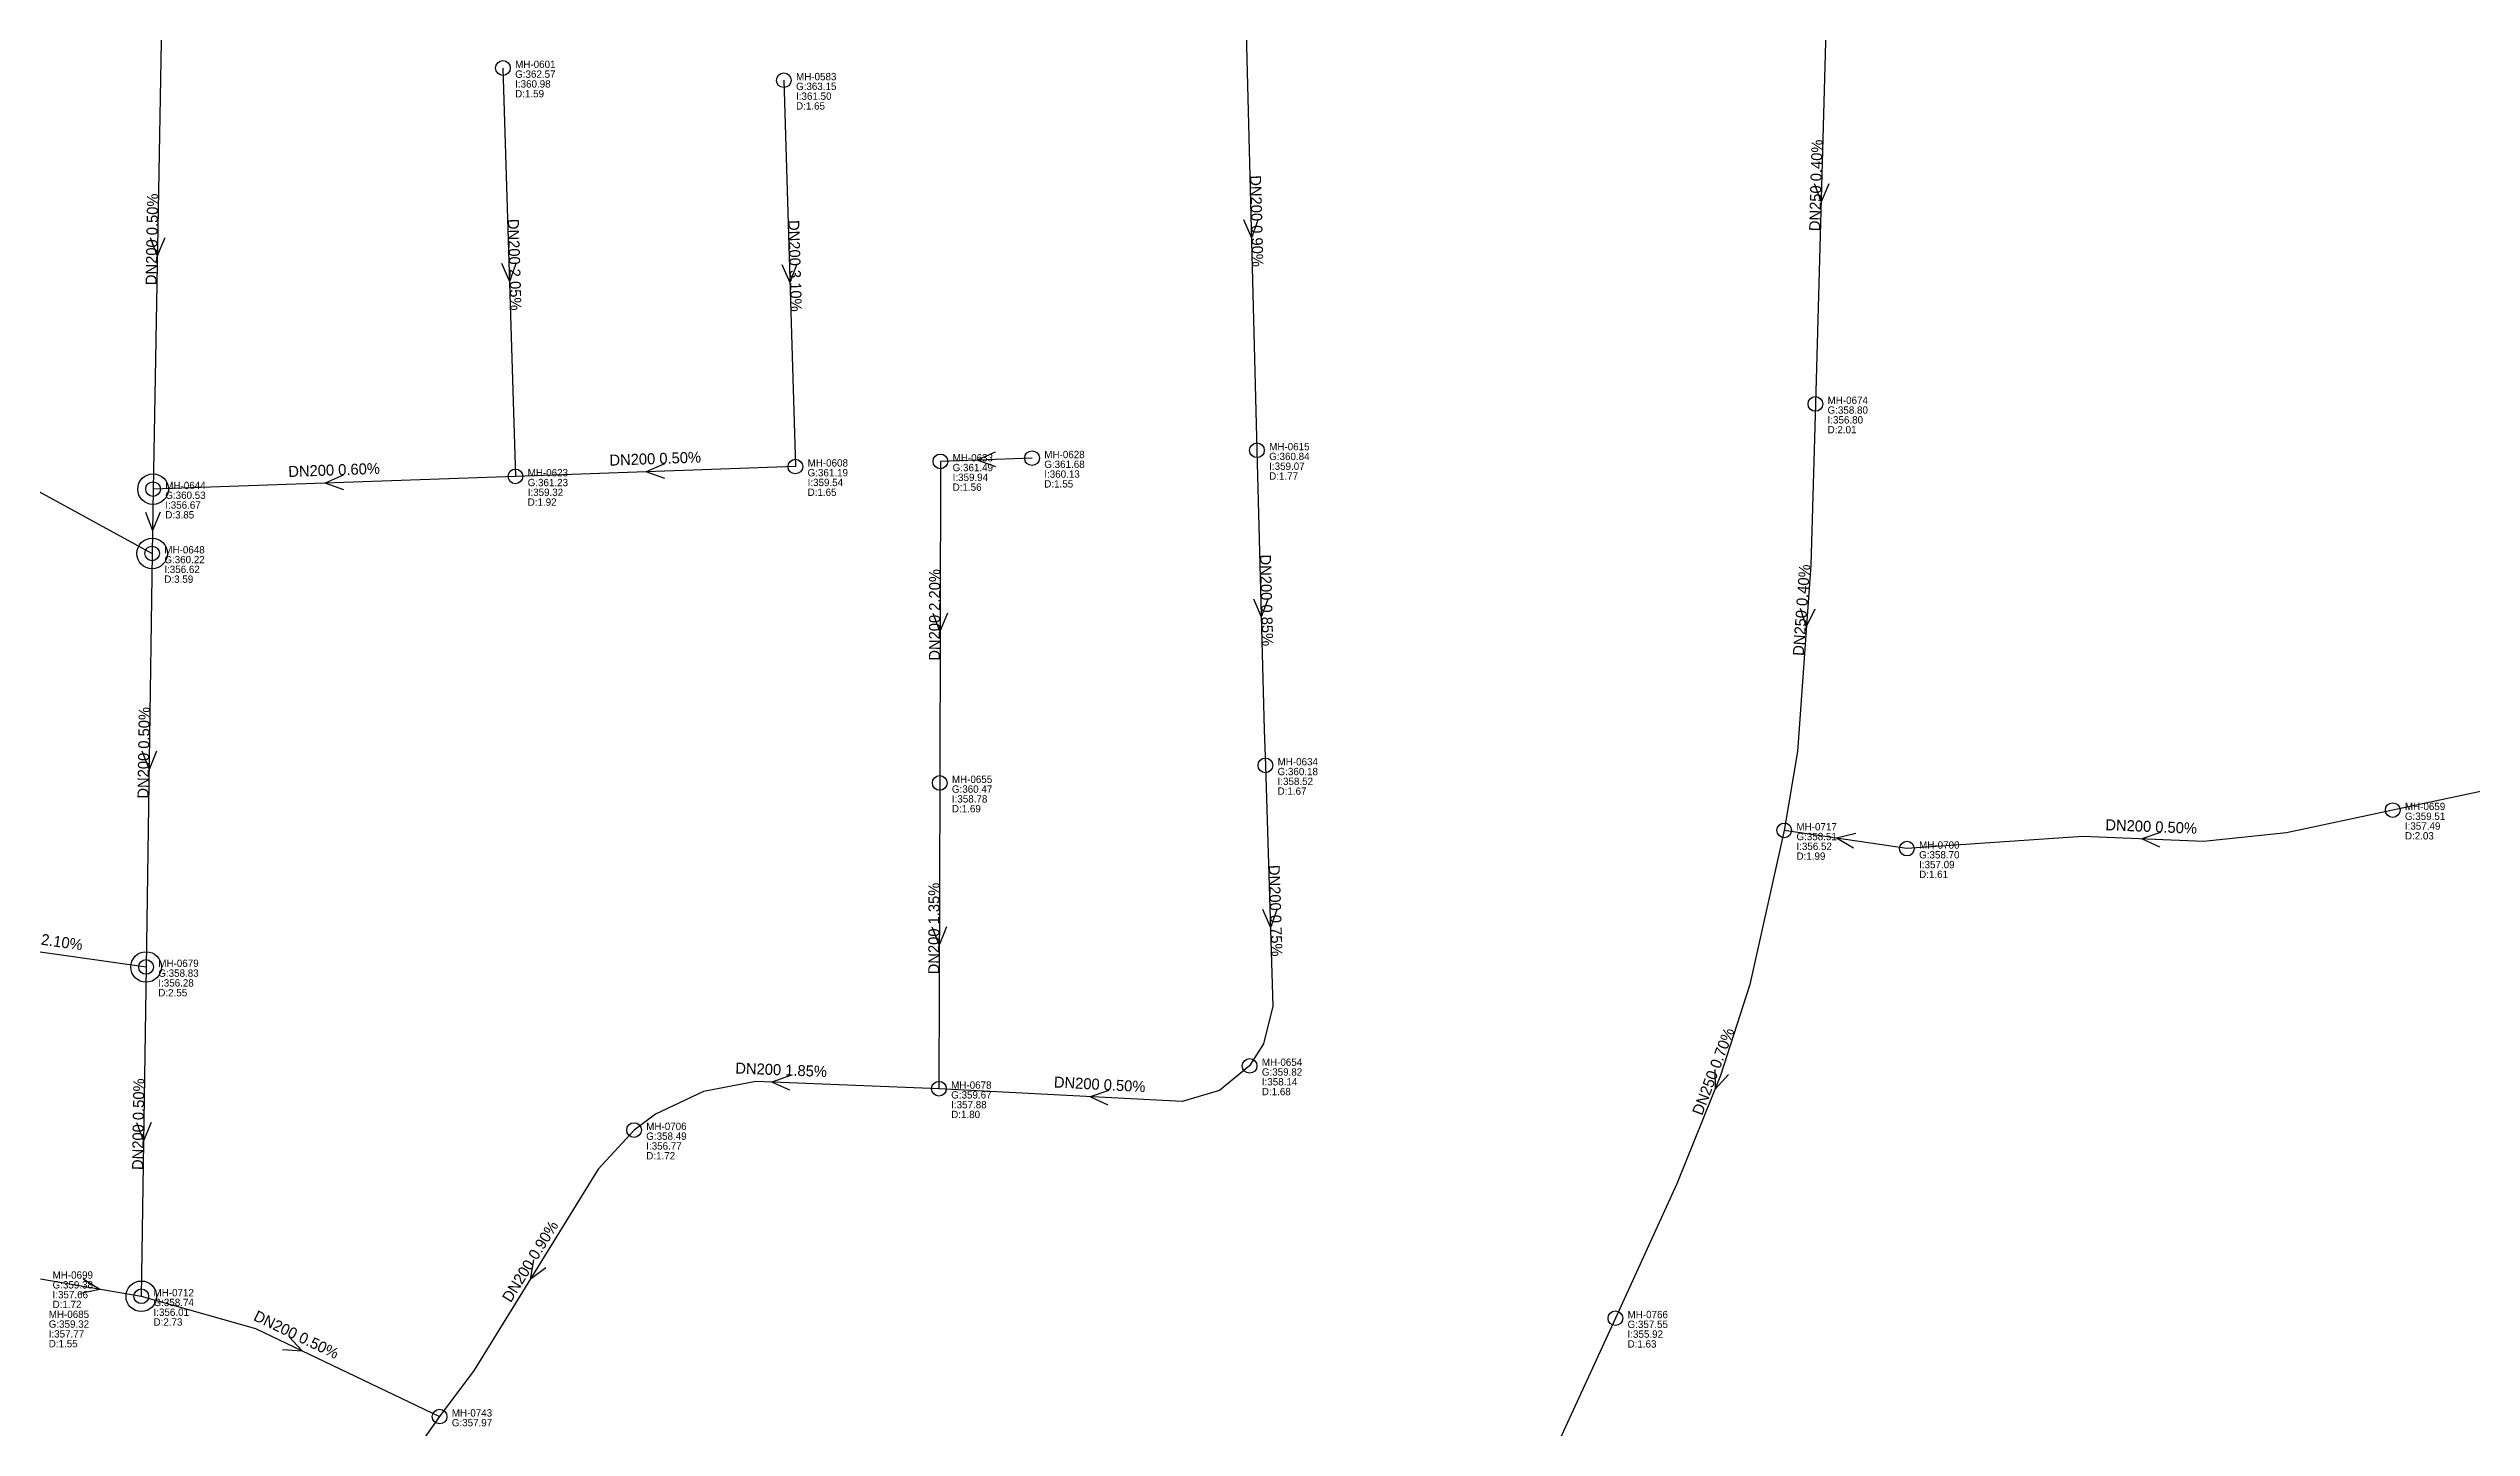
# Model space of a CAD drawing. Header units: metres. Extents: x 449149 to 451990, y 2566737 to 2570847.
# Drawn here: x 450681.3 to 451077.6, y 2568512.6 to 2568738.1 of the extents above; entities that cross this region are included whole.
import ezdxf
from ezdxf.enums import TextEntityAlignment as Align

# ---------------------------------------------------------------- set-up
doc = ezdxf.new("R2010")
doc.units = ezdxf.units.M
for name, color, linetype in [('SEW-DROP', 6, 'Continuous'), ('SEW-LABEL', 2, 'Continuous'), ('SEW-MH', 7, 'Continuous'), ('SEW-MH-LABEL', 8, 'Continuous'), ('SEW-PIPE-DN200', 3, 'Continuous'), ('SEW-PIPE-DN250', 4, 'Continuous')]:
    doc.layers.add(name, color=color, linetype=linetype)

msp = doc.modelspace()

# ---------------------------------------------------------------- linework, layer by layer
at = {"layer": 'SEW-DROP'}
for centre in [(450698.44, 2568666.04), (450698.29, 2568655.52), (450697.3, 2568587.9), (450696.52, 2568534.05)]:
    msp.add_circle(centre, 2.5, dxfattribs=at)
at = {"layer": 'SEW-LABEL'}
for p, q in [((450970.12, 2568716.03), (450971.23, 2568712.99)), ((450972.52, 2568715.96), (450971.23, 2568712.99)), ((450876.8, 2568710.11), (450878.08, 2568707.14)), ((450879.2, 2568710.17), (450878.08, 2568707.14)), ((450697.97, 2568707.19), (450699.12, 2568704.17)), ((450700.37, 2568707.15), (450699.12, 2568704.17)), ((450755.44, 2568702.97), (450756.73, 2568700.01)), ((450757.84, 2568703.05), (450756.73, 2568700.01)), ((450801.3, 2568702.78), (450802.59, 2568699.82)), ((450803.7, 2568702.85), (450802.59, 2568699.82)), ((450729.54, 2568668.33), (450726.58, 2568667.03)), ((450782.06, 2568670.18), (450779.1, 2568668.88)), ((450782.14, 2568667.78), (450779.1, 2568668.88)), ((450836.16, 2568672.09), (450833.21, 2568670.78)), ((450836.25, 2568669.69), (450833.21, 2568670.78)), ((450729.62, 2568665.93), (450726.58, 2568667.03)), ((450697.19, 2568662.29), (450698.35, 2568659.28)), ((450699.59, 2568662.26), (450698.35, 2568659.28)), ((450825.95, 2568645.78), (450827.14, 2568642.78)), ((450828.35, 2568645.78), (450827.14, 2568642.78)), ((450878.41, 2568648.1), (450879.69, 2568645.13)), ((450880.81, 2568648.16), (450879.69, 2568645.13)), ((450967.84, 2568646.58), (450968.82, 2568643.5)), ((450970.24, 2568646.41), (450968.82, 2568643.5)), ((450696.62, 2568623.23), (450697.78, 2568620.21)), ((450699.02, 2568623.19), (450697.78, 2568620.21)), ((450976.9, 2568609.71), (450973.76, 2568608.96)), ((450976.55, 2568607.33), (450973.76, 2568608.96)), ((451026.74, 2568609.91), (451023.7, 2568608.83)), ((451026.65, 2568607.51), (451023.7, 2568608.83)), ((450879.88, 2568597.34), (450881.18, 2568594.37)), ((450882.28, 2568597.41), (450881.18, 2568594.37)), ((450825.83, 2568594.49), (450827.03, 2568591.49)), ((450828.23, 2568594.49), (450827.03, 2568591.49)), ((450802.67, 2568570.14), (450799.63, 2568569.05)), ((450953.85, 2568571.15), (450953.91, 2568567.92)), ((450956.1, 2568570.3), (450953.91, 2568567.92)), ((450802.58, 2568567.74), (450799.63, 2568569.05)), ((450854.77, 2568567.73), (450851.71, 2568566.69)), ((450854.65, 2568565.33), (450851.71, 2568566.69)), ((450695.73, 2568562.49), (450696.89, 2568559.48)), ((450698.13, 2568562.46), (450696.89, 2568559.48)), ((450760.65, 2568539.99), (450760.09, 2568536.81)), ((450762.69, 2568538.73), (450760.09, 2568536.81)), ((450686.58, 2568534.57), (450689.74, 2568535.23)), ((450686.99, 2568536.93), (450689.74, 2568535.23)), ((450720.66, 2568527.5), (450722.85, 2568525.13)), ((450719.62, 2568525.34), (450722.85, 2568525.13))]:
    msp.add_line(p, q, dxfattribs=at)
at = {"layer": 'SEW-MH'}
for centre in [(450755.66, 2568734.9), (450801.6, 2568732.9), (450970.3, 2568679.97), (450842.2, 2568671.1), (450878.98, 2568672.39), (450757.71, 2568668.12), (450803.49, 2568669.73), (450827.21, 2568670.57), (450698.44, 2568666.04), (450698.29, 2568655.52), (450880.35, 2568620.86), (450827.09, 2568617.99), (451064.72, 2568613.55), (450965.21, 2568610.23), (450985.27, 2568607.25), (450697.3, 2568587.9), (450826.97, 2568567.99), (450877.78, 2568571.73), (450777.1, 2568561.24), (450696.52, 2568534.05), (450937.59, 2568530.47), (450745.3, 2568514.39)]:
    msp.add_circle(centre, 1.2, dxfattribs=at)
at = {"layer": 'SEW-PIPE-DN200'}
for points in [[(450699.85, 2568745.3), (450698.44, 2568666.04)], [(450877.1, 2568744.89), (450878.98, 2568672.39)], [(450755.66, 2568734.9), (450757.71, 2568668.12)], [(450801.6, 2568732.9), (450803.49, 2568669.73)], [(450642.05, 2568686.23), (450664.67, 2568673.87), (450698.29, 2568655.52)], [(450878.98, 2568672.39), (450880.17, 2568626.7), (450880.35, 2568620.86)], [(450803.49, 2568669.73), (450757.71, 2568668.12)], [(450827.21, 2568670.57), (450827.09, 2568617.99)], [(450842.2, 2568671.1), (450827.21, 2568670.57)], [(450698.44, 2568666.04), (450698.29, 2568655.52)], [(450757.71, 2568668.12), (450698.44, 2568666.04)], [(450698.29, 2568655.52), (450697.3, 2568587.9)], [(451143.57, 2568628.84), (451091.68, 2568619.28), (451064.72, 2568613.55)], [(450880.35, 2568620.86), (450881.58, 2568581.49), (450880.06, 2568575.32), (450877.78, 2568571.73)], [(450827.09, 2568617.99), (450826.97, 2568567.99)], [(451064.72, 2568613.55), (451047.33, 2568609.85), (451033.78, 2568608.43), (451014.02, 2568609.21), (450985.27, 2568607.25)], [(450985.27, 2568607.25), (450965.21, 2568610.23)], [(450661.44, 2568593.02), (450697.3, 2568587.9)], [(450697.3, 2568587.9), (450696.52, 2568534.05)], [(450826.97, 2568567.99), (450797.02, 2568569.15), (450788.47, 2568567.55), (450780.61, 2568563.83), (450777.1, 2568561.24), (450777.1, 2568561.24)], [(450877.78, 2568571.73), (450877.78, 2568571.73), (450872.84, 2568567.73), (450866.76, 2568565.9), (450826.97, 2568567.99)], [(450777.1, 2568561.24), (450771.22, 2568554.84), (450750.94, 2568521.98), (450745.3, 2568514.39)], [(450680.01, 2568536.93), (450696.52, 2568534.05)], [(450696.52, 2568534.05), (450715.19, 2568528.79), (450745.3, 2568514.39)], [(450745.3, 2568514.39), (450739.14, 2568505.65)]]:
    msp.add_lwpolyline(points, dxfattribs=at)
at = {"layer": 'SEW-PIPE-DN250'}
for points in [[(450972.25, 2568749.02), (450970.3, 2568679.97)], [(450970.3, 2568679.97), (450969.55, 2568653.58), (450967.36, 2568623.15), (450965.21, 2568610.23)], [(450965.21, 2568610.23), (450959.6, 2568585.01), (450954.77, 2568570.14), (450947.66, 2568552.42), (450937.59, 2568530.47)], [(450937.59, 2568530.47), (450926.94, 2568507.24), (450905.41, 2568463.92), (450902.35, 2568458.68)]]:
    msp.add_lwpolyline(points, dxfattribs=at)

# ---------------------------------------------------------------- texts
at = {"layer": 'SEW-LABEL'}
for s, rotation, p in [('DN250 0.40%', 88.376, (450971.28, 2568715.69)), ('DN200 0.90%', -88.5146, (450878.04, 2568709.84)), ('DN200 0.50%', 88.9868, (450699.15, 2568706.87)), ('DN200 2.05%', -88.2345, (450756.68, 2568702.71)), ('DN200 3.10%', -88.2936, (450802.54, 2568702.52)), ('DN200 0.50%', 2.0165, (450780.6, 2568670.13)), ('DN200 0.60%', 2.0165, (450728.08, 2568668.28)), ('DN200 2.20%', 89.8682, (450827.15, 2568645.48)), ('DN200 0.85%', -88.5143, (450879.65, 2568647.83)), ('DN250 0.40%', 85.8861, (450968.93, 2568646.2)), ('DN200 0.50%', 89.1638, (450697.8, 2568622.91)), ('DN200 0.50%', 357.7137, (451025.19, 2568609.97)), ('DN200 1.35%', 89.8682, (450827.03, 2568594.19)), ('DN200 0.75%', -88.2113, (450881.13, 2568597.07)), ('DN200 2.10%', -8.128, (450679.37, 2568591.66)), ('DN250 0.70%', 69.21, (450954.44, 2568570.52)), ('DN200 0.50%', 89.1636, (450696.91, 2568562.18)), ('DN200 1.85%', 357.7785, (450801.13, 2568570.19)), ('DN200 0.50%', 356.9886, (450853.21, 2568567.81)), ('DN200 0.90%', 58.3168, (450760.88, 2568539.29)), ('DN200 0.50%', -25.5523, (450721.49, 2568526.97))]:
    msp.add_text(s, height=1.8, rotation=rotation, dxfattribs=at).set_placement(p, align=Align.CENTER)
at = {"layer": 'SEW-MH-LABEL'}
for s, p in [('MH-0601', (450757.66, 2568734.9)), ('G:362.57', (450757.66, 2568733.3)), ('I:360.98', (450757.66, 2568731.7)), ('G:363.15', (450803.6, 2568731.3)), ('MH-0583', (450803.6, 2568732.9)), ('D:1.59', (450757.66, 2568730.1)), ('D:1.65', (450803.6, 2568728.1)), ('I:361.50', (450803.6, 2568729.7)), ('MH-0674', (450972.3, 2568679.97)), ('G:358.80', (450972.3, 2568678.37)), ('D:2.01', (450972.3, 2568675.17)), ('I:356.80', (450972.3, 2568676.77)), ('MH-0628', (450844.2, 2568671.1)), ('MH-0615', (450880.98, 2568672.39)), ('MH-0623', (450759.71, 2568668.12)), ('G:361.19', (450805.49, 2568668.13)), ('MH-0608', (450805.49, 2568669.73)), ('G:361.49', (450829.21, 2568668.97)), ('MH-0633', (450829.21, 2568670.57)), ('I:359.94', (450829.21, 2568667.37)), ('G:361.68', (450844.2, 2568669.5)), ('I:360.13', (450844.2, 2568667.9)), ('G:360.84', (450880.98, 2568670.79)), ('D:1.77', (450880.98, 2568667.59)), ('I:359.07', (450880.98, 2568669.19)), ('G:360.53', (450700.44, 2568664.44)), ('MH-0644', (450700.44, 2568666.04)), ('G:361.23', (450759.71, 2568666.52)), ('D:1.92', (450759.71, 2568663.32)), ('I:359.32', (450759.71, 2568664.92)), ('D:1.65', (450805.49, 2568664.93)), ('I:359.54', (450805.49, 2568666.53)), ('D:1.56', (450829.21, 2568665.77)), ('D:1.55', (450844.2, 2568666.3)), ('D:3.85', (450700.44, 2568661.24)), ('I:356.67', (450700.44, 2568662.84)), ('MH-0648', (450700.29, 2568655.52)), ('G:360.22', (450700.29, 2568653.92)), ('I:356.62', (450700.29, 2568652.32)), ('D:3.59', (450700.29, 2568650.72)), ('MH-0634', (450882.35, 2568620.86)), ('G:360.47', (450829.09, 2568616.39)), ('MH-0655', (450829.09, 2568617.99)), ('G:360.18', (450882.35, 2568619.26)), ('D:1.67', (450882.35, 2568616.06)), ('I:358.52', (450882.35, 2568617.66)), ('D:1.69', (450829.09, 2568613.19)), ('I:358.78', (450829.09, 2568614.79)), ('G:359.51', (451066.72, 2568611.95)), ('MH-0659', (451066.72, 2568613.55)), ('G:358.51', (450967.21, 2568608.63)), ('MH-0717', (450967.21, 2568610.23)), ('D:2.03', (451066.72, 2568608.75)), ('I:357.49', (451066.72, 2568610.35)), ('D:1.99', (450967.21, 2568605.43)), ('I:356.52', (450967.21, 2568607.03)), ('G:358.70', (450987.27, 2568605.65)), ('MH-0700', (450987.27, 2568607.25)), ('I:357.09', (450987.27, 2568604.05)), ('D:1.61', (450987.27, 2568602.45)), ('MH-0679', (450699.3, 2568587.9)), ('G:358.83', (450699.3, 2568586.3)), ('I:356.28', (450699.3, 2568584.7)), ('D:2.55', (450699.3, 2568583.1)), ('MH-0678', (450828.97, 2568567.99)), ('G:359.82', (450879.78, 2568570.13)), ('MH-0654', (450879.78, 2568571.73)), ('I:358.14', (450879.78, 2568568.53)), ('G:359.67', (450828.97, 2568566.39)), ('I:357.88', (450828.97, 2568564.79)), ('D:1.68', (450879.78, 2568566.93)), ('MH-0706', (450779.1, 2568561.24)), ('D:1.80', (450828.97, 2568563.19)), ('G:358.49', (450779.1, 2568559.64)), ('D:1.72', (450779.1, 2568556.44)), ('I:356.77', (450779.1, 2568558.04)), ('MH-0699', (450682.01, 2568536.93)), ('G:359.38', (450682.01, 2568535.33)), ('I:357.66', (450682.01, 2568533.73)), ('G:358.74', (450698.52, 2568532.45)), ('MH-0712', (450698.52, 2568534.05)), ('G:359.32', (450681.38, 2568528.91)), ('MH-0685', (450681.38, 2568530.51)), ('D:1.72', (450682.01, 2568532.13)), ('D:2.73', (450698.52, 2568529.25)), ('I:356.01', (450698.52, 2568530.85)), ('G:357.55', (450939.59, 2568528.87)), ('MH-0766', (450939.59, 2568530.47)), ('D:1.55', (450681.38, 2568525.71)), ('I:357.77', (450681.38, 2568527.31)), ('D:1.63', (450939.59, 2568525.67)), ('I:355.92', (450939.59, 2568527.27)), ('G:357.97', (450747.3, 2568512.79)), ('MH-0743', (450747.3, 2568514.39))]:
    msp.add_text(s, height=1.2, dxfattribs=at).set_placement(p)

doc.saveas('drawing.dxf')
